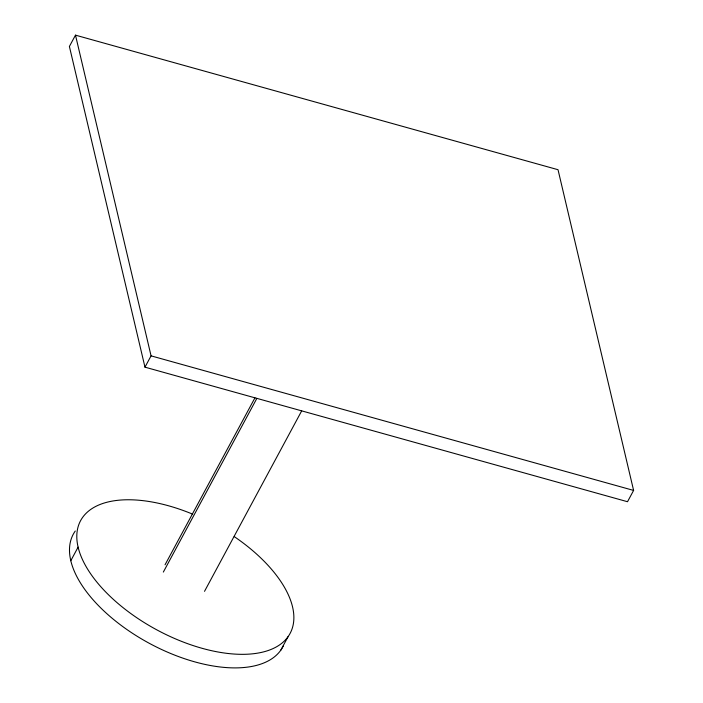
<?xml version="1.0" encoding="UTF-8"?>
<svg xmlns="http://www.w3.org/2000/svg" width="703" height="703" viewBox="0 0 703 703"><rect width="100%" height="100%" fill="white"/><g stroke="black" fill="none" stroke-linecap="round" stroke-linejoin="round"><path stroke-width="1.05" d="M75.485 35.15L69.395 46.451L144.976 367.159L627.515 501.722L633.605 490.422L558.024 169.713L75.485 35.15L151.066 355.859L144.976 367.159M70.801 560.704L78.103 547.145M165.047 564.79L254.943 397.845M163.333 572.084L256.867 398.381M204.52 591.337L301.684 410.877M280.778 650.205L288.089 636.646M151.066 355.859L633.605 490.422M234.222 536.591A118.956 60.019 28.3 0 1 256.34 653.342A118.956 60.019 28.3 0 1 82.4 559.43A118.956 60.019 28.3 0 1 192.666 514.157M283.406 645.749A118.956 60.019 28.3 0 1 147.525 642.34A118.956 60.019 28.3 0 1 75.274 531.011"/></g></svg>
